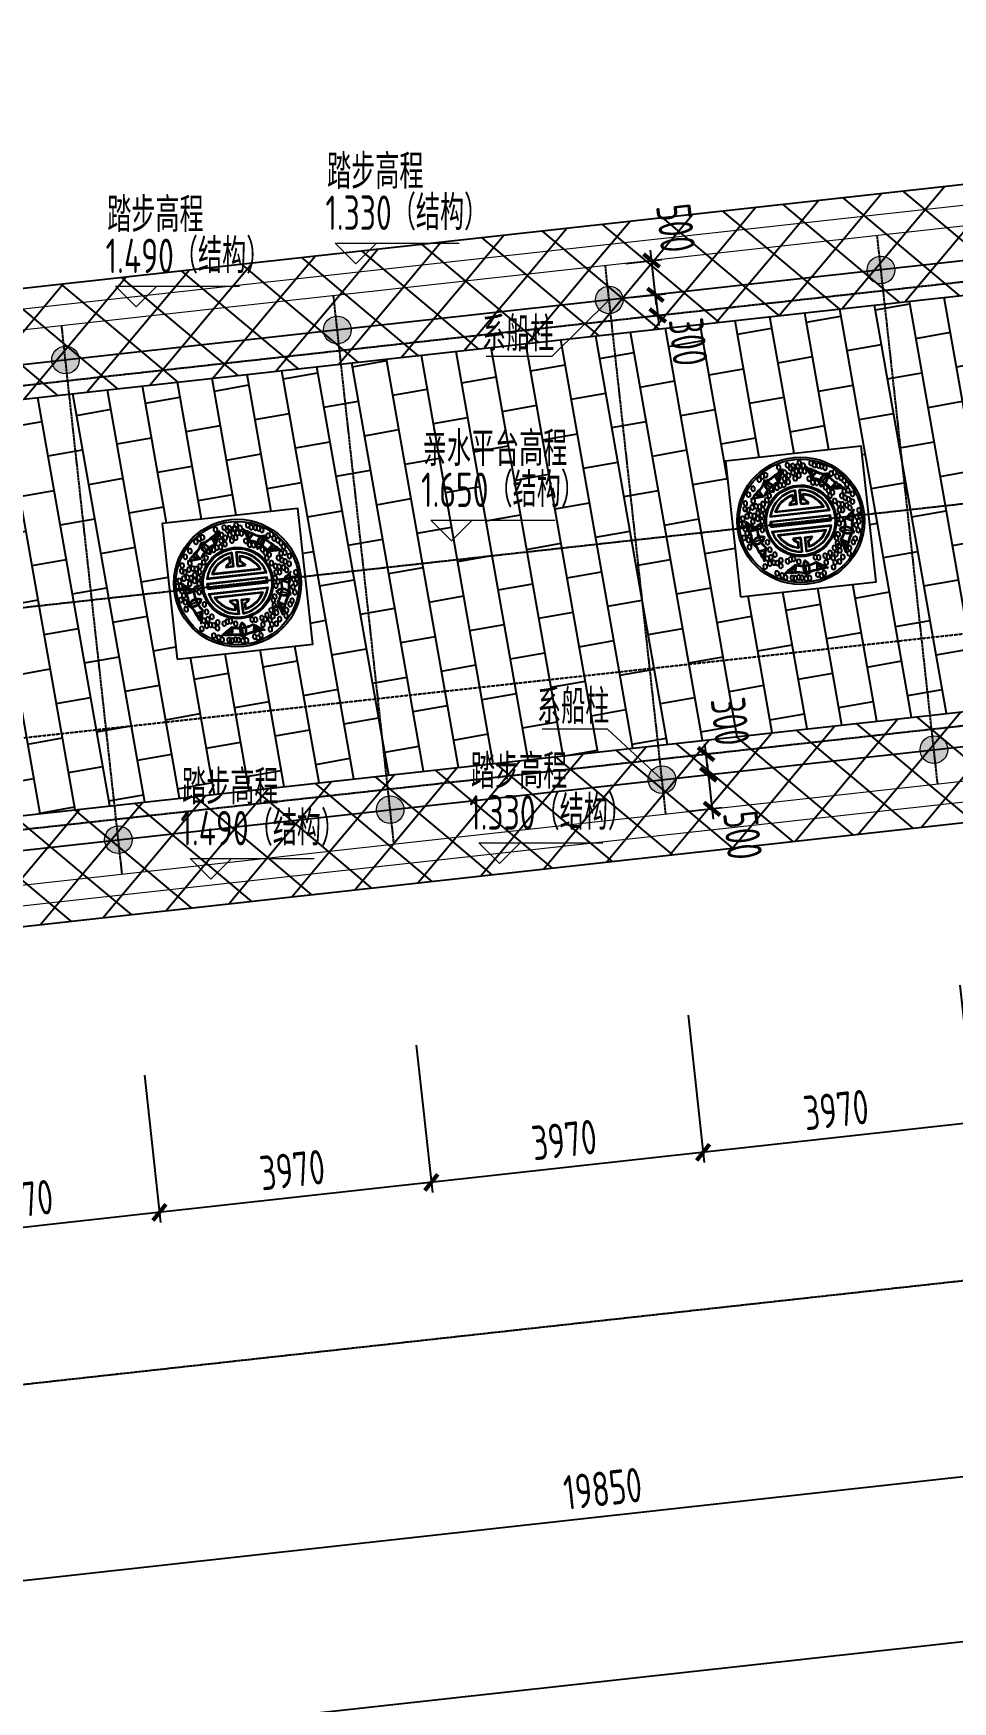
# Model space of a CAD drawing. Header units: millimetres. Extents: x -1003406 to 3312184, y 81337 to 716393.
# Drawn here: x 1342021 to 1355365, y 499466 to 523662 of the extents above; entities that cross this region are included whole.
import ezdxf

# ---------------------------------------------------------------- set-up
doc = ezdxf.new("R2010")
doc.units = ezdxf.units.MM
doc.header["$LTSCALE"] = 10
doc.linetypes.add('DASH', pattern=[0.35, 0.25, -0.1])
doc.linetypes.add('DOTE', pattern=[2.42, 2, -0.2, 0.02, -0.2])
doc.layers.get('0').update_dxf_attribs({"linetype": 'CONTINUOUS'})
doc.layers.get('Defpoints').update_dxf_attribs({"linetype": 'CONTINUOUS'})
for name, color, linetype in [('DIM', 3, 'CONTINUOUS'), ('DOTE', 1, 'DOTE'), ('KZ-BH', 253, 'CONTINUOUS'), ('图层5', 8, 'CONTINUOUS'), ('码头-SK', 7, 'CONTINUOUS'), ('砖块-sk', 252, 'CONTINUOUS'), ('配筋率', 61, 'CONTINUOUS')]:
    doc.layers.add(name, color=color, linetype=linetype)
for name, color, linetype, lineweight in [('TEXT', 3, 'CONTINUOUS', 15), ('thick', 6, 'CONTINUOUS', 25), ('引线-H', 130, 'CONTINUOUS', 20), ('标注', 7, 'CONTINUOUS', 9)]:
    doc.layers.add(name, color=color, linetype=linetype, lineweight=lineweight)
doc.styles.add('TCCAD_Dimension', font='Tssdeng.shx', dxfattribs={"width": 0.7, "bigfont": 'hztxt.shx'})
doc.styles.add('TSSD_Dimension', font='Tssdeng.shx', dxfattribs={"width": 0.7, "bigfont": 'hztxt.shx'})
doc.dimstyles.new('TSSD_100_150', dxfattribs={"dimtxt": 500, "dimasz": 150, "dimexe": 150, "dimexo": 300, "dimgap": 150, "dimtad": 1, "dimdec": 0, "dimzin": 0, "dimdsep": 46, "dimtxsty": 'TSSD_Dimension', "dimblk": 'ARCHTICK', "dimcen": 0, "dimdle": 150, "dimclrt": 7, "dimadec": 0, "dimazin": 0, "dimtfac": 1, "dimtdec": 0, "dimtix": 1, "dimtmove": 2, "dimatfit": 3, "dimfxl": 1, "dimtolj": 1, "dimtzin": 0, "dimarcsym": 0})
pattern_1 = [(50, (393713.3, 19631.53), (-486.43822, 408.17013), []), (140, (393713.3, 19631.53), (-408.17013, -486.43822), [])]

# ---------------------------------------------------------------- blocks, each defined once
blk = doc.blocks.new('_ArchTick')
at = {"color": 0, "const_width": 0.4}
blk.add_lwpolyline([(-0.71, -0.71), (0.71, 0.71)], dxfattribs=at)
blk = doc.blocks.new('*D479')
at = {"layer": 'Defpoints', "color": 0, "transparency": 16777216}
for p in [(1360766, 505348), (1361249, 500973), (1318026, 500631)]:
    blk.add_point(p, dxfattribs=at)
at = {"layer": 'DIM', "color": 0, "lineweight": -2, "transparency": 16777216}
for p, q in [((1360799, 505050), (1361266, 500824)), ((1318360, 496240), (1361398, 500989)), ((1318059, 500333), (1318525, 496107))]:
    blk.add_line(p, q, dxfattribs=at)
at = {"layer": 'DIM', "color": 0, "lineweight": -2, "transparency": 16777216, "xscale": 150, "yscale": 150, "zscale": 150}
for p, rotation in [((1361249, 500973), 6.297352635958565), ((1318509, 496256), 186.2973526359585)]:
    blk.add_blockref('_ArchTick', p, dxfattribs=dict(at, rotation=rotation))
at = {"layer": 'DIM', "color": 7, "transparency": 16777216, "insert": (1339835, 499012), "char_height": 500, "attachment_point": 5, "rotation": 6.2974, "style": 'TSSD_Dimension'}
blk.add_mtext('\\A1;43000', dxfattribs=at)
blk = doc.blocks.new('*D498')
at = {"layer": 'Defpoints', "color": 0, "transparency": 16777216}
for p in [(1359959, 505367), (1340229, 503190), (1360194, 503246)]:
    blk.add_point(p, dxfattribs=at)
at = {"layer": 'DIM', "color": 0, "lineweight": -2, "transparency": 16777216}
for p, q in [((1359992, 505069), (1360210, 503096)), ((1340314, 501052), (1360343, 503262)), ((1340262, 502891), (1340480, 500919))]:
    blk.add_line(p, q, dxfattribs=at)
at = {"layer": 'DIM', "color": 0, "lineweight": -2, "transparency": 16777216, "xscale": 150, "yscale": 150, "zscale": 150}
for p, rotation in [((1360194, 503246), 6.297352637795895), ((1340463, 501068), 186.2973526377959)]:
    blk.add_blockref('_ArchTick', p, dxfattribs=dict(at, rotation=rotation))
at = {"layer": 'DIM', "color": 7, "transparency": 16777216, "insert": (1350285, 502555), "char_height": 500, "attachment_point": 5, "rotation": 6.2974, "style": 'TSSD_Dimension'}
blk.add_mtext('\\A1;19850', dxfattribs=at)
blk = doc.blocks.new('*D512')
at = {"layer": 'Defpoints', "color": 0, "transparency": 16777216}
for p in [(1355437, 510156), (1351491, 509721), (1351743, 507433)]:
    blk.add_point(p, dxfattribs=at)
at = {"layer": 'DIM', "color": 0, "lineweight": -2, "transparency": 16777216}
for p, q in [((1355470, 509858), (1355706, 507719)), ((1351524, 509423), (1351760, 507284)), ((1355838, 507885), (1351594, 507416))]:
    blk.add_line(p, q, dxfattribs=at)
at = {"layer": 'DIM', "color": 0, "lineweight": -2, "transparency": 16777216, "xscale": 150, "yscale": 150, "zscale": 150}
for p, rotation in [((1355689, 507868), 6.29735263779593), ((1351743, 507433), 186.2973526377959)]:
    blk.add_blockref('_ArchTick', p, dxfattribs=dict(at, rotation=rotation))
at = {"layer": 'DIM', "color": 7, "transparency": 16777216, "insert": (1353672, 508048), "char_height": 500, "attachment_point": 5, "rotation": 6.2974, "style": 'TSSD_Dimension'}
blk.add_mtext('\\A1;3970', dxfattribs=at)
blk = doc.blocks.new('*D513')
at = {"layer": 'Defpoints', "color": 0, "transparency": 16777216}
for p in [(1351491, 509721), (1347545, 509285), (1347797, 506997)]:
    blk.add_point(p, dxfattribs=at)
at = {"layer": 'DIM', "color": 0, "lineweight": -2, "transparency": 16777216}
for p, q in [((1351524, 509423), (1351760, 507284)), ((1347578, 508987), (1347814, 506848)), ((1351892, 507449), (1347648, 506981))]:
    blk.add_line(p, q, dxfattribs=at)
at = {"layer": 'DIM', "color": 0, "lineweight": -2, "transparency": 16777216, "xscale": 150, "yscale": 150, "zscale": 150}
for p, rotation in [((1351743, 507433), 6.29735263779593), ((1347797, 506997), 186.2973526377959)]:
    blk.add_blockref('_ArchTick', p, dxfattribs=dict(at, rotation=rotation))
at = {"layer": 'DIM', "color": 7, "transparency": 16777216, "insert": (1349726, 507613), "char_height": 500, "attachment_point": 5, "rotation": 6.2974, "style": 'TSSD_Dimension'}
blk.add_mtext('\\A1;3970', dxfattribs=at)
blk = doc.blocks.new('*D514')
at = {"layer": 'Defpoints', "color": 0, "transparency": 16777216}
for p in [(1347545, 509285), (1343599, 508850), (1343851, 506562)]:
    blk.add_point(p, dxfattribs=at)
at = {"layer": 'DIM', "color": 0, "lineweight": -2, "transparency": 16777216}
for p, q in [((1347578, 508987), (1347814, 506848)), ((1343632, 508552), (1343868, 506413)), ((1347946, 507014), (1343702, 506545))]:
    blk.add_line(p, q, dxfattribs=at)
at = {"layer": 'DIM', "color": 0, "lineweight": -2, "transparency": 16777216, "xscale": 150, "yscale": 150, "zscale": 150}
for p, rotation in [((1347797, 506997), 6.29735263779593), ((1343851, 506562), 186.2973526377959)]:
    blk.add_blockref('_ArchTick', p, dxfattribs=dict(at, rotation=rotation))
at = {"layer": 'DIM', "color": 7, "transparency": 16777216, "insert": (1345780, 507177), "char_height": 500, "attachment_point": 5, "rotation": 6.2974, "style": 'TSSD_Dimension'}
blk.add_mtext('\\A1;3970', dxfattribs=at)
blk = doc.blocks.new('*D515')
at = {"layer": 'Defpoints', "color": 0, "transparency": 16777216}
for p in [(1343599, 508850), (1339653, 508414), (1339905, 506126)]:
    blk.add_point(p, dxfattribs=at)
at = {"layer": 'DIM', "color": 0, "lineweight": -2, "transparency": 16777216}
for p, q in [((1343632, 508552), (1343868, 506413)), ((1339686, 508116), (1339922, 505977)), ((1344000, 506578), (1339756, 506110))]:
    blk.add_line(p, q, dxfattribs=at)
at = {"layer": 'DIM', "color": 0, "lineweight": -2, "transparency": 16777216, "xscale": 150, "yscale": 150, "zscale": 150}
for p, rotation in [((1343851, 506562), 6.29735263779593), ((1339905, 506126), 186.2973526377959)]:
    blk.add_blockref('_ArchTick', p, dxfattribs=dict(at, rotation=rotation))
at = {"layer": 'DIM', "color": 7, "transparency": 16777216, "insert": (1341834, 506742), "char_height": 500, "attachment_point": 5, "rotation": 6.2974, "style": 'TSSD_Dimension'}
blk.add_mtext('\\A1;3970', dxfattribs=at)
blk = doc.blocks.new('$RECOVER_180420175437-0')
at = {"layer": '标注'}
for p, q in [((0, 0), (-150, 150)), ((-150, 150), (750, 150)), ((0, 0), (150, 150))]:
    blk.add_line(p, q, dxfattribs=at)
blk = doc.blocks.new('234')
at = {"layer": '图层5'}
for p, q in [((-233, 305), (-198, 254)), ((-132, 289), (-154, 334)), ((-126, 294), (-147, 338)), ((-129, 300), (-125, 351)), ((-121, 306), (-116, 357)), ((110, 318), (117, 351)), ((116, 304), (124, 345)), ((117, 302), (148, 334)), ((120, 296), (153, 330)), ((231, 306), (193, 257)), ((-281, 194), (-310, 210)), ((-266, 195), (-302, 215)), ((-264, 196), (-284, 234)), ((-257, 196), (-279, 238)), ((-174, 225), (-174, 225)), ((-40, 141), (-40, 175)), ((-35, 137), (-35, 182)), ((-19, 113), (-19, 208)), ((-14, 107), (-14, 214)), ((14, 107), (14, 214)), ((19, 113), (19, 208)), ((35, 137), (35, 182)), ((40, 141), (40, 175)), ((174, 225), (174, 225)), ((247, 205), (283, 239)), ((254, 200), (289, 233)), ((259, 205), (308, 216)), ((267, 199), (317, 210)), ((-222, 40), (222, 40)), ((-222, 7), (222, 7)), ((-222, -35), (-222, 7)), ((-215, 45), (215, 45)), ((-215, 0), (-215, -28)), ((215, 0), (-215, 0)), ((-181, 69), (181, 69)), ((-172, 75), (172, 75)), ((-14, 107), (-73, 107)), ((-19, 113), (-65, 113)), ((14, 107), (73, 107)), ((19, 113), (65, 113)), ((215, 0), (215, 0)), ((215, -28), (215, 0)), ((222, -35), (222, 7)), ((-341, -29), (-388, -10)), ((-338, -39), (-385, -20)), ((-331, -38), (-380, -44)), ((-328, -46), (-378, -53)), ((-375, -137), (-316, -119)), ((-281, -106), (-281, -106)), ((-222, -35), (222, -35)), ((-222, -68), (222, -68)), ((-215, -28), (215, -28)), ((-215, -74), (215, -74)), ((-181, -98), (181, -98)), ((-172, -103), (172, -103)), ((281, -105), (281, -105)), ((376, -135), (317, -115)), ((332, -33), (374, -54)), ((337, -29), (376, -48)), ((338, -27), (379, -22)), ((350, -18), (383, -13)), ((-280, -193), (-326, -202)), ((-281, -200), (-324, -208)), ((-282, -203), (-312, -231)), ((-285, -217), (-309, -240)), ((-14, -136), (-73, -136)), ((-19, -141), (-65, -141)), ((-40, -169), (-40, -203)), ((-35, -165), (-35, -210)), ((-19, -141), (-19, -236)), ((-14, -136), (-14, -243)), ((14, -136), (14, -243)), ((14, -136), (73, -136)), ((19, -141), (19, -236)), ((19, -141), (65, -141)), ((35, -165), (35, -210)), ((40, -169), (40, -203)), ((282, -189), (325, -213)), ((284, -181), (328, -205)), ((285, -203), (311, -246)), ((288, -193), (315, -236)), ((-91, -344), (-124, -382)), ((-81, -344), (-114, -382)), ((-79, -336), (-88, -385)), ((-71, -336), (-80, -385)), ((0, -310), (0, -310)), ((1, -409), (1, -347)), ((84, -335), (78, -382)), ((90, -339), (84, -382)), ((92, -340), (110, -377)), ((105, -348), (119, -378))]:
    blk.add_line(p, q, dxfattribs=at)
for radius in [467, 452]:
    blk.add_circle((0, -14), radius, dxfattribs=at)
for centre in [(-118, 393), (-77, 349), (-52, 401), (-32, 379), (-14, 391), (8, 352), (23, 387), (36, 409), (40, 351), (63, 386), (121, 398), (144, 382), (174, 374), (196, 367), (219, 353), (-322, 258), (-270, 320), (-244, 340), (-219, 347), (-147, 247), (-122, 261), (-95, 262), (-86, 306), (-60, 280), (-53, 326), (-18, 342), (-7, 300), (23, 318), (68, 344), (95, 286), (119, 256), (147, 250), (260, 306), (286, 313), (302, 282), (328, 265), (349, 244), (-396, 117), (-390, 158), (-376, 107), (-359, 219), (-343, 123), (-331, 168), (-314, 127), (-290, 122), (-260, 139), (-230, 164), (-209, 195), (208, 211), (227, 184), (233, 145), (255, 168), (264, 104), (318, 136), (341, 167), (342, 118), (365, 214), (365, 105), (369, 170), (399, 141), (-440, 9), (-421, 48), (-417, 9), (-388, 62), (-359, 66), (-349, 19), (-335, 60), (-312, 36), (-305, 78), (-281, 13), (-279, 56), (-267, 98), (278, -8), (291, 79), (291, 34), (314, 32), (316, 72), (347, 62), (368, 42), (392, 85), (433, 17), (-427, -92), (-412, -28), (-401, -62), (-396, -112), (-307, -22), (-287, -49), (278, -63), (296, -35), (401, -88), (411, -127), (411, -29), (423, -63), (436, -26), (-395, -164), (-275, -261), (-259, -143), (-248, -199), (-246, -255), (-215, -239), (224, -238), (247, -167), (250, -206), (260, -226), (261, -142), (261, -260), (335, -250), (366, -210), (383, -187), (-296, -318), (-259, -300), (-229, -297), (-214, -377), (-206, -302), (-182, -326), (-176, -285), (-129, -298), (-105, -287), (-82, -285), (-46, -309), (77, -291), (101, -295), (150, -288), (152, -337), (172, -299), (189, -271), (202, -377), (207, -310), (217, -343), (230, -284), (250, -341), (278, -310), (327, -290), (-180, -396), (-157, -413), (-107, -422), (-87, -427), (-59, -424), (-38, -429), (-7, -439), (19, -438), (82, -419), (107, -429), (129, -413)]:
    blk.add_ellipse(centre, major_axis=(0, 19.4), ratio=0.616865, dxfattribs=at)
for centre, major_axis, start_param, end_param in [((-1076, 685), (-730, 730), 3.529693, 3.629181), ((-126, 406), (-31.2, 31.2), 2.428217, 3.360391), ((118, 403), (-31.2, 31.2), 1.390652, 2.322825), ((1056, 719), (730, 730), 2.692657, 2.792146), ((-359, 348), (92.4, 92.4), 4.470289, 5.085238), ((-359, 348), (96.3, 96.3), 4.481021, 5.004715), ((0, -14), (-185, 185), 3.926991, 10.210176), ((-90, 105), (-129, 129), -0.17703, 0.257649), ((-90, 105), (-125, 125), -0.17703, 0.272951), ((-167, 291), (-51.2, 51.2), 0.504812, 2.266005), ((-257, 225), (-62.4, 62.4), 3.898542, 5.269642), ((-167, 291), (-47.3, 47.3), 0.585352, 2.25569), ((-257, 225), (-58.5, 58.5), 3.920107, 5.20412), ((-242, 438), (-92.4, 92.4), 2.493237, 3.108187), ((-242, 438), (-96.3, 96.3), 2.552957, 3.097455), ((-82, 113), (129, 129), 1.037642, 1.472321), ((-82, 113), (125, 125), 1.022339, 1.472321), ((-165, 394), (-37.9, 37.9), 2.579762, 3.269542), ((-165, 394), (-41.8, 41.8), 2.605209, 3.228554), ((-1076, 685), (-726, 726), 3.53237, 3.608206), ((-126, 406), (35.1, 35.1), 4.048283, 4.465521), ((118, 403), (-35.1, 35.1), 1.856317, 2.273556), ((1056, 719), (726, 726), 2.713632, 2.789469), ((157, 394), (41.8, 41.8), 3.093285, 3.71663), ((157, 394), (37.9, 37.9), 3.052297, 3.742076), ((85, 109), (125, 125), 0.137129, 0.58711), ((85, 109), (-129, 129), -1.433667, -0.998988), ((233, 440), (96.3, 96.3), 3.224383, 3.748078), ((233, 440), (92.4, 92.4), 3.213652, 3.828601), ((239, 239), (51.2, 51.2), 0.818972, 2.580164), ((239, 239), (-47.3, 47.3), -0.671285, 0.999053), ((149, 304), (-62.4, 62.4), 2.641905, 4.013005), ((149, 304), (58.5, 58.5), 4.234267, 5.518279), ((95, 102), (-125, 125), 4.478091, 4.928072), ((95, 102), (-129, 129), 4.493394, 4.928072), ((354, 355), (96.3, 96.3), 2.867116, 3.411615), ((354, 355), (-92.4, 92.4), 1.2366, 1.85155), ((-360, 227), (31.2, 31.2), 4.218085, 5.150259), ((-370, 1217), (730, 730), 3.949294, 4.048783), ((-360, 227), (35.1, 35.1), 4.683751, 5.100989), ((-370, 1217), (726, 726), 3.97027, 4.046106), ((-338, 262), (37.9, 37.9), 4.308934, 4.998713), ((-338, 262), (41.8, 41.8), 4.349922, 4.973267), ((0, -14), (-178, 178), 3.926991, 10.210176), ((0, -14), (161, 161), 0.845596, 2.11688), ((0, -14), (158, 158), 0.871808, 2.085356), ((0, -14), (141, 141), 0.961433, 1.923653), ((-174, 225), (3.97, 3.97), 3.922168, 5.129632), ((0, -14), (137, 137), 0.99543, 1.878793), ((-18, 85), (-42.3, 42.3), -0.394855, 0.412115), ((-18, 85), (38.4, 38.4), 1.10904, 1.829393), ((0, -14), (-161, 161), 4.166305, 5.437589), ((0, -14), (-158, 158), 4.197829, 5.411377), ((0, -14), (-141, 141), 4.359533, 5.321752), ((18, 85), (-38.4, 38.4), 4.453792, 5.174146), ((0, -14), (-137, 137), 4.404392, 5.287755), ((18, 85), (42.3, 42.3), 5.87107, 6.67804), ((174, 225), (-3.97, 3.97), 1.094735, 2.302199), ((332, 1224), (-730, 730), 2.273056, 2.372544), ((332, 1224), (-726, 726), 2.275733, 2.351569), ((337, 268), (41.8, 41.8), 2.919368, 3.542713), ((337, 268), (37.9, 37.9), 2.893922, 3.583701), ((360, 234), (35.1, 35.1), 2.791646, 3.208884), ((360, 234), (31.2, 31.2), 2.742376, 3.67455), ((-437, -3), (31.2, 31.2), 5.25565, 6.187824), ((-997, -821), (730, 730), 0.073941, 0.17343), ((-437, -3), (-35.1, 35.1), 3.734123, 4.151362), ((-997, -821), (-726, 726), -1.494179, -1.418342), ((1024, -793), (730, 730), 1.43602, 1.535508), ((1024, -793), (726, 726), 1.456995, 1.532832), ((433, 2), (-35.1, 35.1), 0.59968, 1.016919), ((433, 2), (-31.2, 31.2), 0.134014, 1.066188), ((-439, -44), (37.9, 37.9), 5.407196, 6.096975), ((-439, -44), (41.8, 41.8), 5.432642, 6.055987), ((-504, -105), (92.4, 92.4), 5.320671, 5.93562), ((-307, -184), (-62.4, 62.4), -1.128006, 0.243094), ((-342, -79), (-51.2, 51.2), 1.761449, 3.522642), ((-504, -105), (96.3, 96.3), 5.38039, 5.924889), ((-307, -184), (58.5, 58.5), 0.464355, 1.748368), ((-342, -79), (47.3, 47.3), 3.412785, 5.083123), ((-145, -52), (129, 129), 2.294279, 2.728958), ((-145, -52), (125, 125), 2.278977, 2.728958), ((-141, -63), (129, 129), 2.650403, 3.085082), ((-141, -63), (-125, 125), 1.079607, 1.529588), ((-281, -105), (-3.97, 3.97), 3.608009, 4.815473), ((0, -14), (-161, 161), 1.024712, 2.295997), ((0, -14), (-158, 158), 1.056236, 2.269784), ((0, -14), (-141, 141), 1.21794, 2.18016), ((0, -14), (-137, 137), 1.2628, 2.146163), ((0, -14), (161, 161), 3.987188, 5.258473), ((0, -14), (158, 158), 4.013401, 5.226949), ((0, -14), (141, 141), 4.103026, 5.065245), ((0, -14), (137, 137), 4.137022, 5.020386), ((281, -106), (-3.97, 3.97), -0.161902, 1.045562), ((140, -69), (125, 125), 4.792251, 5.242232), ((348, -57), (62.4, 62.4), 2.956064, 4.327165), ((315, -163), (51.2, 51.2), 5.84552, 7.606712), ((315, -163), (-47.3, 47.3), 4.355263, 6.025601), ((348, -57), (58.5, 58.5), 2.977629, 4.261642), ((140, -69), (129, 129), 4.807553, 5.242232), ((143, -58), (-125, 125), 3.592881, 4.042862), ((143, -58), (-129, 129), 3.592881, 4.02756), ((503, -96), (-96.3, 96.3), 0.39695, 0.920645), ((503, -96), (92.4, 92.4), 1.957015, 2.571964), ((436, -39), (41.8, 41.8), 1.836648, 2.459993), ((436, -39), (-37.9, 37.9), 0.224864, 0.914643), ((-455, -244), (-92.4, 92.4), 4.15613, 4.771079), ((-455, -244), (-96.3, 96.3), 4.166861, 4.690556), ((-367, -251), (-37.9, 37.9), 3.994775, 4.684554), ((-367, -251), (-41.8, 41.8), 4.035763, 4.659107), ((-341, -282), (35.1, 35.1), 5.940388, 6.357626), ((-1286, 14), (-730, 730), 3.635135, 3.734623), ((-1286, 14), (726, 726), 5.226907, 5.302743), ((-18, -114), (42.3, 42.3), 2.729478, 3.536447), ((-18, -114), (-38.4, 38.4), 1.3122, 2.032553), ((18, -114), (38.4, 38.4), 4.250632, 4.970986), ((18, -114), (-42.3, 42.3), 2.746738, 3.553708), ((1280, 53), (-730, 730), 1.016419, 1.115907), ((1280, 53), (-726, 726), 1.019095, 1.094932), ((347, -280), (35.1, 35.1), 1.535009, 1.952247), ((373, -248), (41.8, 41.8), 1.662731, 2.286076), ((373, -248), (37.9, 37.9), 1.637285, 2.327064), ((461, -237), (-96.3, 96.3), 0.039683, 0.584181), ((461, -237), (92.4, 92.4), 1.55076, 2.165709), ((-341, -282), (31.2, 31.2), 5.474722, 6.406896), ((459, -1211), (-730, 730), -0.240218, -0.14073), ((459, -1211), (-726, 726), -0.237542, -0.161705), ((-9, -164), (125, 125), 3.535614, 3.985595), ((-9, -164), (129, 129), 3.550916, 3.985595), ((67, -359), (62.4, 62.4), 1.699427, 3.070528), ((67, -359), (-58.5, 58.5), 0.150196, 1.434209), ((0, -310), (-3.97, 3.97), -1.418539, -0.211076), ((3, -164), (125, 125), 3.90704, 4.357021), ((3, -164), (-129, 129), 2.336244, 2.770923), ((-44, -360), (-51.2, 51.2), 3.018086, 4.779279), ((-44, -360), (-47.3, 47.3), 3.098626, 4.768964), ((-424, -1228), (730, 730), 0.179383, 0.278871), ((-424, -1228), (726, 726), 0.200358, 0.276195), ((347, -280), (31.2, 31.2), 1.485739, 2.417913), ((-145, -427), (31.2, 31.2), 0.229102, 1.161276), ((-145, -427), (35.1, 35.1), 0.278372, 0.69561), ((-107, -441), (37.9, 37.9), 0.380647, 1.070427), ((-107, -441), (41.8, 41.8), 0.406094, 1.029439), ((-70, -521), (92.4, 92.4), 0.294123, 0.909072), ((-70, -521), (96.3, 96.3), 0.353842, 0.89834), ((78, -518), (92.4, 92.4), 0.700378, 1.315327), ((78, -518), (-96.3, 96.3), -0.859687, -0.335992), ((112, -436), (41.8, 41.8), 0.580011, 1.203356), ((112, -436), (-37.9, 37.9), -1.031773, -0.341994), ((149, -421), (-35.1, 35.1), -0.656957, -0.239718), ((149, -421), (-31.2, 31.2), -1.122623, -0.190449)]:
    blk.add_ellipse(centre, major_axis=major_axis, ratio=1, start_param=start_param, end_param=end_param, dxfattribs=at)
blk = doc.blocks.new('*D427')
at = {"layer": 'Defpoints', "color": 0, "transparency": 16777216}
for p in [(1351147, 512838), (1351202, 512341), (1351872, 512415)]:
    blk.add_point(p, dxfattribs=at)
at = {"layer": 'DIM', "color": 0, "lineweight": -2, "transparency": 16777216}
for p, q in [((1351801, 513061), (1351889, 512266)), ((1351445, 512871), (1351967, 512929)), ((1351500, 512374), (1352021, 512432))]:
    blk.add_line(p, q, dxfattribs=at)
at = {"layer": 'DIM', "color": 0, "lineweight": -2, "transparency": 16777216, "xscale": 150, "yscale": 150, "zscale": 150}
for p, rotation in [((1351818, 512912), 96.29735263589825), ((1351872, 512415), 276.2973526358982)]:
    blk.add_blockref('_ArchTick', p, dxfattribs=dict(at, rotation=rotation))
at = {"layer": 'DIM', "color": 7, "transparency": 16777216, "insert": (1352317, 512031), "char_height": 500, "attachment_point": 5, "rotation": 276.2974, "style": 'TSSD_Dimension'}
blk.add_mtext('\\A1;500', dxfattribs=at)
blk = doc.blocks.new('*D428')
at = {"layer": 'Defpoints', "color": 0, "transparency": 16777216}
for p in [(1351785, 513210), (1351114, 513136), (1351147, 512838)]:
    blk.add_point(p, dxfattribs=at)
at = {"layer": 'DIM', "color": 0, "lineweight": -2, "transparency": 16777216}
for p, q in [((1351412, 513169), (1351934, 513227)), ((1351785, 513210), (1351768, 513359)), ((1351818, 512912), (1351785, 513210)), ((1351445, 512871), (1351967, 512929)), ((1351818, 512912), (1351834, 512763))]:
    blk.add_line(p, q, dxfattribs=at)
at = {"layer": 'DIM', "color": 0, "lineweight": -2, "transparency": 16777216, "xscale": 150, "yscale": 150, "zscale": 150}
for p, rotation in [((1351785, 513210), 276.2973526361287), ((1351818, 512912), 96.29735263612869)]:
    blk.add_blockref('_ArchTick', p, dxfattribs=dict(at, rotation=rotation))
at = {"layer": 'DIM', "color": 7, "transparency": 16777216, "insert": (1352135, 513682), "char_height": 500, "attachment_point": 5, "rotation": 276.2974, "style": 'TSSD_Dimension'}
blk.add_mtext('\\A1;300', dxfattribs=at)
blk = doc.blocks.new('*D429')
at = {"layer": 'Defpoints', "color": 0, "transparency": 16777216}
for p in [(1350324, 520293), (1350995, 520367), (1350379, 519796)]:
    blk.add_point(p, dxfattribs=at)
at = {"layer": 'DIM', "color": 0, "lineweight": -2, "transparency": 16777216}
for p, q in [((1351066, 519721), (1350978, 520516)), ((1350622, 520326), (1351144, 520383)), ((1350677, 519829), (1351199, 519886))]:
    blk.add_line(p, q, dxfattribs=at)
at = {"layer": 'DIM', "color": 0, "lineweight": -2, "transparency": 16777216, "xscale": 150, "yscale": 150, "zscale": 150}
for p, rotation in [((1350995, 520367), 96.29735263589752), ((1351050, 519870), 276.2973526358975)]:
    blk.add_blockref('_ArchTick', p, dxfattribs=dict(at, rotation=rotation))
at = {"layer": 'DIM', "color": 7, "transparency": 16777216, "insert": (1351345, 520838), "char_height": 500, "attachment_point": 5, "rotation": 276.2974, "style": 'TSSD_Dimension'}
blk.add_mtext('\\A1;500', dxfattribs=at)
blk = doc.blocks.new('*D430')
at = {"layer": 'Defpoints', "color": 0, "transparency": 16777216}
for p in [(1350379, 519796), (1350412, 519498), (1351083, 519572)]:
    blk.add_point(p, dxfattribs=at)
at = {"layer": 'DIM', "color": 0, "lineweight": -2, "transparency": 16777216}
for p, q in [((1351050, 519870), (1351033, 520019)), ((1350677, 519829), (1351199, 519886)), ((1351050, 519870), (1351083, 519572)), ((1350710, 519531), (1351232, 519588)), ((1351083, 519572), (1351099, 519423))]:
    blk.add_line(p, q, dxfattribs=at)
at = {"layer": 'DIM', "color": 0, "lineweight": -2, "transparency": 16777216, "xscale": 150, "yscale": 150, "zscale": 150}
for p, rotation in [((1351050, 519870), 276.2973526356793), ((1351083, 519572), 96.29735263567933)]:
    blk.add_blockref('_ArchTick', p, dxfattribs=dict(at, rotation=rotation))
at = {"layer": 'DIM', "color": 7, "transparency": 16777216, "insert": (1351527, 519188), "char_height": 500, "attachment_point": 5, "rotation": 276.2974, "style": 'TSSD_Dimension'}
blk.add_mtext('\\A1;300', dxfattribs=at)

msp = doc.modelspace()

# ---------------------------------------------------------------- hatches: boundary and pattern name
at = {"layer": 'KZ-BH'}
h = msp.add_hatch(color=256, dxfattribs=at)
h.dxf.hatch_style = 1
edge = h.paths.add_edge_path()
edge.add_arc((1354325, 520231.3), 200, 0, 360)
h = msp.add_hatch(color=256, dxfattribs=at)
h.dxf.hatch_style = 1
edge = h.paths.add_edge_path()
edge.add_arc((1350379, 519795.8), 200, 0, 360)
h = msp.add_hatch(color=256, dxfattribs=at)
h.dxf.hatch_style = 1
edge = h.paths.add_edge_path()
edge.add_arc((1346433, 519360.3), 200, 0, 360)
h = msp.add_hatch(color=256, dxfattribs=at)
h.dxf.hatch_style = 1
edge = h.paths.add_edge_path()
edge.add_arc((1342486.9, 518924.9), 200, 0, 360)
h = msp.add_hatch(color=256, dxfattribs=at)
h.dxf.hatch_style = 1
edge = h.paths.add_edge_path()
edge.add_arc((1355092.9, 513273.5), 200, 0, 360)
h = msp.add_hatch(color=256, dxfattribs=at)
h.dxf.hatch_style = 1
edge = h.paths.add_edge_path()
edge.add_arc((1351146.8, 512838), 200, 0, 360)
h = msp.add_hatch(color=256, dxfattribs=at)
h.dxf.hatch_style = 1
edge = h.paths.add_edge_path()
edge.add_arc((1347200.8, 512402.6), 200, 0, 360)
h = msp.add_hatch(color=256, dxfattribs=at)
h.dxf.hatch_style = 1
edge = h.paths.add_edge_path()
edge.add_arc((1343254.7, 511967.1), 200, 0, 360)
at = {"layer": '砖块-sk'}
h = msp.add_hatch(dxfattribs=at)
h.set_pattern_fill('ANSI37', color=256, scale=200, angle=5)
h.set_pattern_definition(pattern_1)
h.paths.add_polyline_path([(1315429.1, 523250.8), (1315011.7, 523204.8), (1315029.2, 523045.7), (1314999.4, 523042.5), (1315310.9, 520219.6), (1315340.7, 520222.9), (1315358.3, 520063.8), (1315328.5, 520060.6), (1315701.8, 516677.1), (1315731.7, 516680.4), (1315749.2, 516521.4), (1315590.2, 516503.8), (1315572.6, 516662.9), (1315602.4, 516666.2), (1315229.1, 520049.6), (1315199.3, 520046.3), (1315181.7, 520205.3), (1315211.5, 520208.6), (1314900, 523031.5), (1314870.2, 523028.2), (1314852.6, 523187.2), (1314435.2, 523141.2), (1316822.8, 501504.7), (1308871.1, 500627.2), (1306483.4, 522263.7), (1306066, 522217.6), (1306083.5, 522058.5), (1306053.7, 522055.3), (1306384.6, 519056.9), (1306414.4, 519060.1), (1306432, 518901.1), (1306402.1, 518897.8), (1306694.3, 516250.5), (1306724.1, 516253.8), (1306741.7, 516094.8), (1306711.8, 516091.5), (1307023.4, 513268.6), (1307053.2, 513271.9), (1307070.7, 513112.9), (1307040.9, 513109.6), (1307352.4, 510286.7), (1307382.2, 510290), (1307399.8, 510131), (1307370, 510127.7), (1307681.5, 507304.8), (1307711.3, 507308.1), (1307728.9, 507149.1), (1307699, 507145.8), (1308016, 504184), (1308040.4, 504326.2), (1308057.9, 504167.2), (1308028.1, 504163.9), (1308339.6, 501341), (1308369.4, 501344.3), (1308387, 501185.3), (1308357.2, 501182), (1308470, 500159.5), (1308499.8, 500162.8), (1308503, 500133.9), (1310145.3, 500315.1), (1310142, 500344.9), (1310301, 500362.5), (1310304.3, 500332.6), (1313127.2, 500644.2), (1313123.9, 500674), (1313282.9, 500691.5), (1313286.2, 500661.7), (1316109.1, 500973.2), (1316105.8, 501003), (1316264.8, 501020.6), (1316268.1, 500990.8), (1317289.7, 501103.5), (1317286.5, 501132.4), (1317316.3, 501135.7), (1317135, 502778.9), (1317105.2, 502775.6), (1317087.6, 502934.6), (1317117.4, 502937.9), (1316805.9, 505760.8), (1316776.1, 505757.5), (1316758.5, 505916.5), (1316788.4, 505919.8), (1316518.2, 508367.7), (1316488.4, 508364.5), (1316470.8, 508523.5), (1316629.9, 508541), (1316647.4, 508382), (1316617.6, 508378.7), (1316887.8, 505930.8), (1316917.6, 505934), (1316935.1, 505775), (1316905.3, 505771.7), (1317216.8, 502948.9), (1317246.6, 502952.2), (1317264.2, 502793.1), (1317234.4, 502789.8), (1317415.7, 501146.7), (1317445.5, 501150), (1317463.1, 500990.9), (1317304, 500973.4), (1317300.6, 501004.1), (1316279.1, 500891.4), (1316282.3, 500861.6), (1316123.3, 500844), (1316120, 500873.8), (1313297.2, 500562.3), (1313300.4, 500532.5), (1313141.4, 500514.9), (1313138.1, 500544.8), (1310315.3, 500233.2), (1310318.5, 500203.4), (1310159.5, 500185.9), (1310156.2, 500215.7), (1308514, 500034.5), (1308517.4, 500003.8), (1308358.3, 499986.2), (1308340.8, 500145.2), (1308370.6, 500148.5), (1308257.8, 501171), (1308227.9, 501167.7), (1308210.4, 501326.7), (1308240.2, 501330), (1307928.7, 504152.9), (1307898.9, 504149.6), (1307881.3, 504308.6), (1307926.4, 504174.1), (1307599.6, 507134.8), (1307569.8, 507131.5), (1307552.3, 507290.5), (1307582.1, 507293.8), (1307270.6, 510116.7), (1307240.8, 510113.4), (1307223.2, 510272.4), (1307253, 510275.7), (1306941.5, 513098.6), (1306911.7, 513095.3), (1306894.1, 513254.3), (1306924, 513257.6), (1306612.4, 516080.5), (1306582.6, 516077.2), (1306565.1, 516236.2), (1306594.9, 516239.5), (1306302.7, 518886.8), (1306272.9, 518883.6), (1306255.4, 519042.6), (1306285.2, 519045.9), (1305954.3, 522044.3), (1305924.5, 522041), (1305906.9, 522200), (1305489.5, 522154), (1307986.8, 499523.6), (1317926.5, 500620.4)])
edge = h.paths.add_edge_path()
edge.add_line((1314953.3, 523459.9), (1314983.2, 523463.2))
edge.add_line((1314983.2, 523463.2), (1315000.7, 523304.2))
edge.add_line((1315000.7, 523304.2), (1315418.2, 523350.2))
edge.add_line((1315418.2, 523350.2), (1312990.5, 545348.9))
edge.add_line((1312990.5, 545348.9), (1300286.3, 537870.7))
edge.add_arc((1266435.5, 517944.8), 39280, 6.29735, 30.48275, ccw=False)
edge.add_line((1305478.5, 522253.4), (1305896, 522299.4))
edge.add_line((1305896, 522299.4), (1305878.4, 522458.5))
edge.add_line((1305878.4, 522458.5), (1305907.9, 522461.7))
edge.add_arc((1266435.5, 517944.8), 39730, 6.52809, 10.6183)
edge.add_line((1305485.2, 525265.7), (1305455.7, 525260.1))
edge.add_line((1305455.7, 525260.1), (1305426.2, 525417.4))
edge.add_line((1305426.2, 525417.4), (1305455.4, 525422.9))
edge.add_arc((1266435.5, 517944.8), 39730, 10.84904, 14.93925)
edge.add_line((1304822.6, 528187), (1304793.7, 528179.3))
edge.add_line((1304793.7, 528179.3), (1304752.4, 528333.8))
edge.add_line((1304752.4, 528333.8), (1304781.1, 528341.5))
edge.add_arc((1266435.5, 517944.8), 39730, 15.16999, 19.2602)
edge.add_line((1303941.8, 531050.1), (1303913.5, 531040.2))
edge.add_line((1303913.5, 531040.2), (1303860.7, 531191.2))
edge.add_line((1303860.7, 531191.2), (1303888.8, 531201))
edge.add_arc((1266435.5, 517944.8), 39730, 19.49094, 29.83378)
edge.add_line((1300900.2, 537709.9), (1312619.5, 544608.3))
edge.add_line((1312619.5, 544608.3), (1314299.2, 529387.5))
edge.add_line((1314299.2, 529387.5), (1314329, 529390.7))
edge.add_line((1314329, 529390.7), (1314346.6, 529231.7))
edge.add_line((1314346.6, 529231.7), (1314316.8, 529228.4))
edge.add_line((1314316.8, 529228.4), (1314628.3, 526405.6))
edge.add_line((1314628.3, 526405.6), (1314658.1, 526408.8))
edge.add_line((1314658.1, 526408.8), (1314675.6, 526249.8))
edge.add_line((1314675.6, 526249.8), (1314645.8, 526246.5))
edge.add_line((1314645.8, 526246.5), (1314953.3, 523459.9))
edge = h.paths.add_edge_path(flags=17)
edge.add_line((1303983.2, 531234), (1304011.8, 531244))
edge.add_line((1304011.8, 531244), (1304064.6, 531093))
edge.add_line((1304064.6, 531093), (1304036.3, 531083.1))
edge.add_arc((1266435.5, 517944.8), 39830, 15.16941, 19.2602, ccw=False)
edge.add_line((1304877.7, 528367.3), (1304907, 528375.1))
edge.add_line((1304907, 528375.1), (1304948.2, 528220.5))
edge.add_line((1304948.2, 528220.5), (1304919.3, 528212.8))
edge.add_arc((1266435.5, 517944.8), 39830, 10.84846, 14.93925, ccw=False)
edge.add_line((1305553.7, 525441.3), (1305583.5, 525446.9))
edge.add_line((1305583.5, 525446.9), (1305613, 525289.6))
edge.add_line((1305613, 525289.6), (1305583.5, 525284.1))
edge.add_arc((1266435.5, 517944.8), 39830, 6.52751, 10.6183, ccw=False)
edge.add_line((1306007.3, 522472.7), (1306037.5, 522476))
edge.add_line((1306037.5, 522476), (1306055, 522317))
edge.add_line((1306055, 522317), (1306472.5, 522363))
edge.add_arc((1266435.5, 517944.8), 40280, 6.29735, 29.06016)
edge.add_line((1301644.7, 537509.9), (1312166.1, 543703.2))
edge.add_line((1312166.1, 543703.2), (1314424.2, 523240.6))
edge.add_line((1314424.2, 523240.6), (1314841.7, 523286.6))
edge.add_line((1314841.7, 523286.6), (1314824.1, 523445.7))
edge.add_line((1314824.1, 523445.7), (1314853.9, 523448.9))
edge.add_line((1314853.9, 523448.9), (1314546.4, 526235.6))
edge.add_line((1314546.4, 526235.6), (1314516.6, 526232.3))
edge.add_line((1314516.6, 526232.3), (1314499.1, 526391.3))
edge.add_line((1314499.1, 526391.3), (1314528.9, 526394.6))
edge.add_line((1314528.9, 526394.6), (1314217.4, 529217.5))
edge.add_line((1314217.4, 529217.5), (1314187.5, 529214.2))
edge.add_line((1314187.5, 529214.2), (1314170, 529373.2))
edge.add_line((1314170, 529373.2), (1314199.8, 529376.5))
edge.add_line((1314199.8, 529376.5), (1312537.1, 544443.8))
edge.add_line((1312537.1, 544443.8), (1301036, 537673.8))
edge.add_arc((1266435.5, 517944.8), 39830, 19.49036, 29.69154, ccw=False)
h.paths.add_polyline_path([(1317374.5, 515650.6), (1337701.1, 517893.7), (1337591.5, 518887.7), (1316270.9, 516534.9), (1317148.4, 508583.1), (1338469, 510936), (1338359.3, 511929.9), (1318032.7, 509686.8)])
h.paths.add_polyline_path([(1358127.1, 520147.8), (1358785.3, 514184), (1338458.7, 511940.9), (1338568.4, 510946.9), (1359888.9, 513299.7), (1359011.4, 521251.5), (1337690.8, 518898.7), (1337800.5, 517904.7)])
h = msp.add_hatch(dxfattribs=at)
h.set_pattern_fill('ANSI37', color=256, scale=200, angle=5)
h.set_pattern_definition(pattern_1)
h.paths.add_polyline_path([(1337591.5, 518887.7), (1337558.5, 519185.9), (1316238, 516833.1), (1316270.9, 516534.9)])
h.paths.add_polyline_path([(1337558.5, 519185.9), (1337525.6, 519484.1), (1316205.1, 517131.2), (1316238, 516833.1)])
h.paths.add_polyline_path([(1358978.5, 521549.7), (1358945.6, 521847.8), (1337625, 519495), (1337657.9, 519196.8)])
h.paths.add_polyline_path([(1359011.4, 521251.5), (1358978.5, 521549.7), (1337657.9, 519196.8), (1337690.8, 518898.7)])
h.paths.add_polyline_path([(1359921.8, 513001.5), (1359888.9, 513299.7), (1338568.4, 510946.9), (1338601.3, 510648.7)])
h.paths.add_polyline_path([(1359954.7, 512703.4), (1359921.8, 513001.5), (1338601.3, 510648.7), (1338634.2, 510350.5)])
h.paths.add_polyline_path([(1338501.9, 510637.8), (1317181.3, 508284.9), (1317214.2, 507986.8), (1338534.8, 510339.6)])
h.paths.add_polyline_path([(1338469, 510936), (1317148.4, 508583.1), (1317181.3, 508284.9), (1338501.9, 510637.8)])
h = msp.add_hatch(dxfattribs=at)
h.set_pattern_fill('AR-B816', color=256, scale=2.5, angle=280)
h.set_pattern_definition([(280, (393713.3, 19631.53), (500.28234, 88.21327), []), (10, (393713.3, 19631.53), (412.06906, 588.49561), [508, -508])])
h.paths.add_polyline_path([(1317374.5, 515650.6), (1318032.7, 509686.8), (1338359.3, 511929.9), (1337701.1, 517893.7)])
h.paths.add_polyline_path([(1334348.2, 515501.5), (1336316.3, 515718.7), (1336533.4, 513750.6), (1334565.4, 513533.4)], flags=16)
h.paths.add_polyline_path([(1324486.9, 514413.3), (1324704, 512445.2), (1322736, 512228), (1322518.8, 514196.1)], flags=16)
h.paths.add_polyline_path([(1337800.5, 517904.7), (1338458.7, 511940.9), (1358785.3, 514184), (1358127.1, 520147.8)])
h.paths.add_polyline_path([(1343892.8, 516554.8), (1345860.8, 516772), (1346078, 514803.9), (1344110, 514586.7)], flags=16)
h.paths.add_polyline_path([(1352068.5, 517457), (1354036.5, 517674.2), (1354253.7, 515706.1), (1352285.6, 515489)], flags=16)

# ---------------------------------------------------------------- linework, layer by layer
at = {"layer": 'DOTE'}
for points in [[(1355147.7, 512776.5), (1354270.2, 520728.3)], [(1306319.6, 514631.8), (1361321.7, 520701.6)], [(1351201.7, 512341.1), (1350324.2, 520292.8)], [(1347255.6, 511905.6), (1346378.1, 519857.3)], [(1343309.6, 511470.1), (1342432.1, 519421.9)], [(1306670.6, 511451.1), (1361672.7, 517520.9)], [(1307021.6, 508270.5), (1362023.7, 514340.2)], [(1307899.1, 500318.7), (1362901.2, 506388.5)]]:
    msp.add_lwpolyline(points, dxfattribs=at)
at = {"layer": 'thick', "linetype": 'DASH', "ltscale": 1.5}
msp.add_lwpolyline([(1303950, 509250.8), (1364410.4, 515937.6)], dxfattribs=at)
at = {"layer": '引线-H'}
for points in [[(1350379, 519795.8), (1349544.4, 518974.2), (1348593.2, 518974.2)], [(1351146.8, 512838), (1350356.9, 513570.9), (1349405.6, 513570.9)]]:
    msp.add_lwpolyline(points, dxfattribs=at)
at = {"layer": '码头-SK', "lineweight": 0}
for points in [[(1358945.6, 521847.8), (1337625, 519495)], [(1358978.5, 521549.7), (1337657.9, 519196.8)], [(1359011.4, 521251.5), (1337690.8, 518898.7)], [(1338568.4, 510946.9), (1359888.9, 513299.7)], [(1338601.3, 510648.7), (1359921.8, 513001.5)], [(1338634.2, 510350.5), (1359954.7, 512703.4)]]:
    msp.add_lwpolyline(points, dxfattribs=at)
for centre in [(1354325, 520231.3), (1350379, 519795.8), (1346433, 519360.3), (1342486.9, 518924.9), (1355092.9, 513273.5), (1351146.8, 512838), (1347200.8, 512402.6), (1343254.7, 511967.1)]:
    msp.add_circle(centre, 200, dxfattribs=at)
at = {"layer": '砖块-sk'}
msp.add_lwpolyline([(1338458.7, 511940.9), (1358785.3, 514184), (1358127.1, 520147.8), (1337800.5, 517904.7)], dxfattribs=at)
for points in [[(1352285.6, 515489), (1354253.7, 515706.1), (1354036.5, 517674.2), (1352068.5, 517457)], [(1344110, 514586.7), (1346078, 514803.9), (1345860.8, 516772), (1343892.8, 516554.8)]]:
    msp.add_lwpolyline(points, close=True, dxfattribs=at)
at = {"layer": '配筋率'}
msp.add_lwpolyline([(1338634.2, 510350.5), (1359954.7, 512703.4), (1358945.6, 521847.8), (1337625, 519495)], close=True, dxfattribs=at)
at = {"layer": '配筋率', "linetype": 'Continuous'}
msp.add_lwpolyline([(1338513.5, 511443.9), (1359337.1, 513741.9), (1358569.3, 520699.6), (1337745.7, 518401.7)], dxfattribs=at)

# ---------------------------------------------------------------- block references
at = {"layer": '标注', "xscale": 2, "yscale": 2, "zscale": 2}
for p in [(1346701.7, 520321.6), (1343511.8, 519695), (1348090.6, 516302.9), (1348789.1, 511622.5), (1344597.8, 511395.2)]:
    msp.add_blockref('$RECOVER_180420175437-0', p, dxfattribs=at)
at = {"layer": '砖块-sk', "xscale": 1.98, "yscale": 1.98, "zscale": 1.98, "rotation": 6.297352635697527}
for p in [(1353156.9, 516619.2), (1344981.3, 515717)]:
    msp.add_blockref('234', p, dxfattribs=at)

# ---------------------------------------------------------------- texts
at = {"layer": 'TEXT', "style": 'TSSD_Dimension', "width": 0.7}
for p in [(1348533.1, 519052.1), (1349332, 513648.8)]:
    msp.add_text('系船柱', height=500, dxfattribs=at).set_placement(p)
at = {"layer": '标注', "style": 'TCCAD_Dimension', "width": 0.7}
for s, p in [('踏步高程', (1346283.4, 521406.7)), ('踏步高程', (1343093.5, 520780.2)), ('1.330（结构）', (1346259.2, 520811.4, -383963.8)), ('1.490（结构）', (1343069.3, 520184.8, -383963.8)), ('亲水平台高程', (1347672.3, 517388)), ('1.650（结构）', (1347648.1, 516792.6, -383963.8)), ('踏步高程', (1348370.8, 512707.6)), ('踏步高程', (1344179.5, 512480.3)), ('1.330（结构）', (1348346.7, 512112.2, -383963.8)), ('1.490（结构）', (1344155.3, 511884.9, -383963.8))]:
    msp.add_text(s, height=500, dxfattribs=at).set_placement(p)

# ---------------------------------------------------------------- dimensions: what is measured, and where the dimension line sits
at = {"layer": 'DIM'}
for base, p1, p2, angle, picture, middle in [((1350994.9, 520366.8), (1350379, 519795.8), (1350324.2, 520292.8), 96.29735, '*D429', (1351345.3, 520838.2)), ((1351082.6, 519571.6), (1350379, 519795.8), (1350411.9, 519497.6), 276.29735, '*D430', (1351527.4, 519188)), ((1351784.6, 513210.2), (1351146.8, 512838), (1351113.9, 513136.2), 96.29735, '*D428', (1352135, 513681.7)), ((1351872.4, 512415.1), (1351146.8, 512838), (1351201.7, 512341.1), 276.29735, '*D427', (1352317.1, 512031.4))]:
    dim = msp.add_linear_dim(base=base, p1=p1, p2=p2, angle=angle, dimstyle='TSSD_100_150', dxfattribs=at)
    dim.commit()
    dim.dimension.update_dxf_attribs({"geometry": picture, "text_midpoint": middle, "dimtype": 129})
for base, p1, p2, angle, picture, middle in [((1351743.3, 507432.7), (1355436.9, 510156.3), (1351490.8, 509720.9), 6.29735, '*D512', (1353672.5, 508048)), ((1347797.3, 506997.2), (1351490.8, 509720.9), (1347544.8, 509285.4), 6.29735, '*D513', (1349726.4, 507612.5)), ((1343851.2, 506561.8), (1347544.8, 509285.4), (1343598.7, 508849.9), 6.29735, '*D514', (1345780.4, 507177.1)), ((1339905.2, 506126.3), (1343598.7, 508849.9), (1339652.7, 508414.5), 6.29735, '*D515', (1341834.3, 506741.6)), ((1360193.6, 503245.6), (1340229.3, 503189.7), (1359959.5, 505367), 186.29735, '*D498', (1350284.6, 502554.5))]:
    dim = msp.add_linear_dim(base=base, p1=p1, p2=p2, angle=angle, dimstyle='TSSD_100_150', dxfattribs=at)
    dim.commit()
    dim.dimension.update_dxf_attribs({"geometry": picture, "text_midpoint": middle})
dim = msp.add_aligned_dim(p1=(1318025.9, 500631.4), p2=(1360766.4, 505348), distance=-4401.8, dimstyle='TSSD_100_150', dxfattribs=at)
dim.commit()
dim.dimension.update_dxf_attribs({"geometry": '*D479', "text_midpoint": (1339835.1, 499012.1)})

doc.saveas('drawing.dxf')
